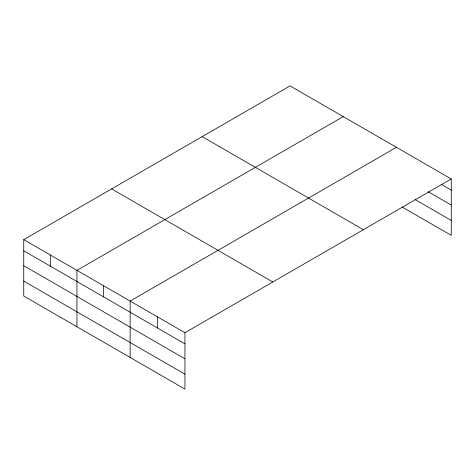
<?xml version="1.0" encoding="UTF-8"?>
<svg xmlns="http://www.w3.org/2000/svg" width="475" height="475" viewBox="0 0 475 475"><rect width="100%" height="100%" fill="white"/><g stroke="black" fill="none" stroke-linecap="round" stroke-linejoin="round"><path stroke-width="0.71" d="M23.75 239.643L184.947 332.714L184.947 389.102L23.75 296.038L23.75 239.643L290.053 85.898L451.25 178.962L451.25 235.357L402.177 207.023M343.247 116.612L76.944 270.358L76.944 326.747M396.441 147.321L130.138 301.067L130.138 357.461M184.947 332.714L451.25 178.962M441.691 184.591L451.25 190.113M428.308 191.793L451.25 205.04M414.924 199.453L451.25 220.424M202.172 136.634L363.369 229.704M111.631 188.908L272.828 281.978M23.75 250.794L184.947 343.858M23.75 265.721L184.947 358.791M23.75 281.105L184.947 374.169M157.546 316.89L157.546 328.035M103.544 285.712L103.544 296.857M50.35 255.004L50.35 266.148"/></g></svg>
